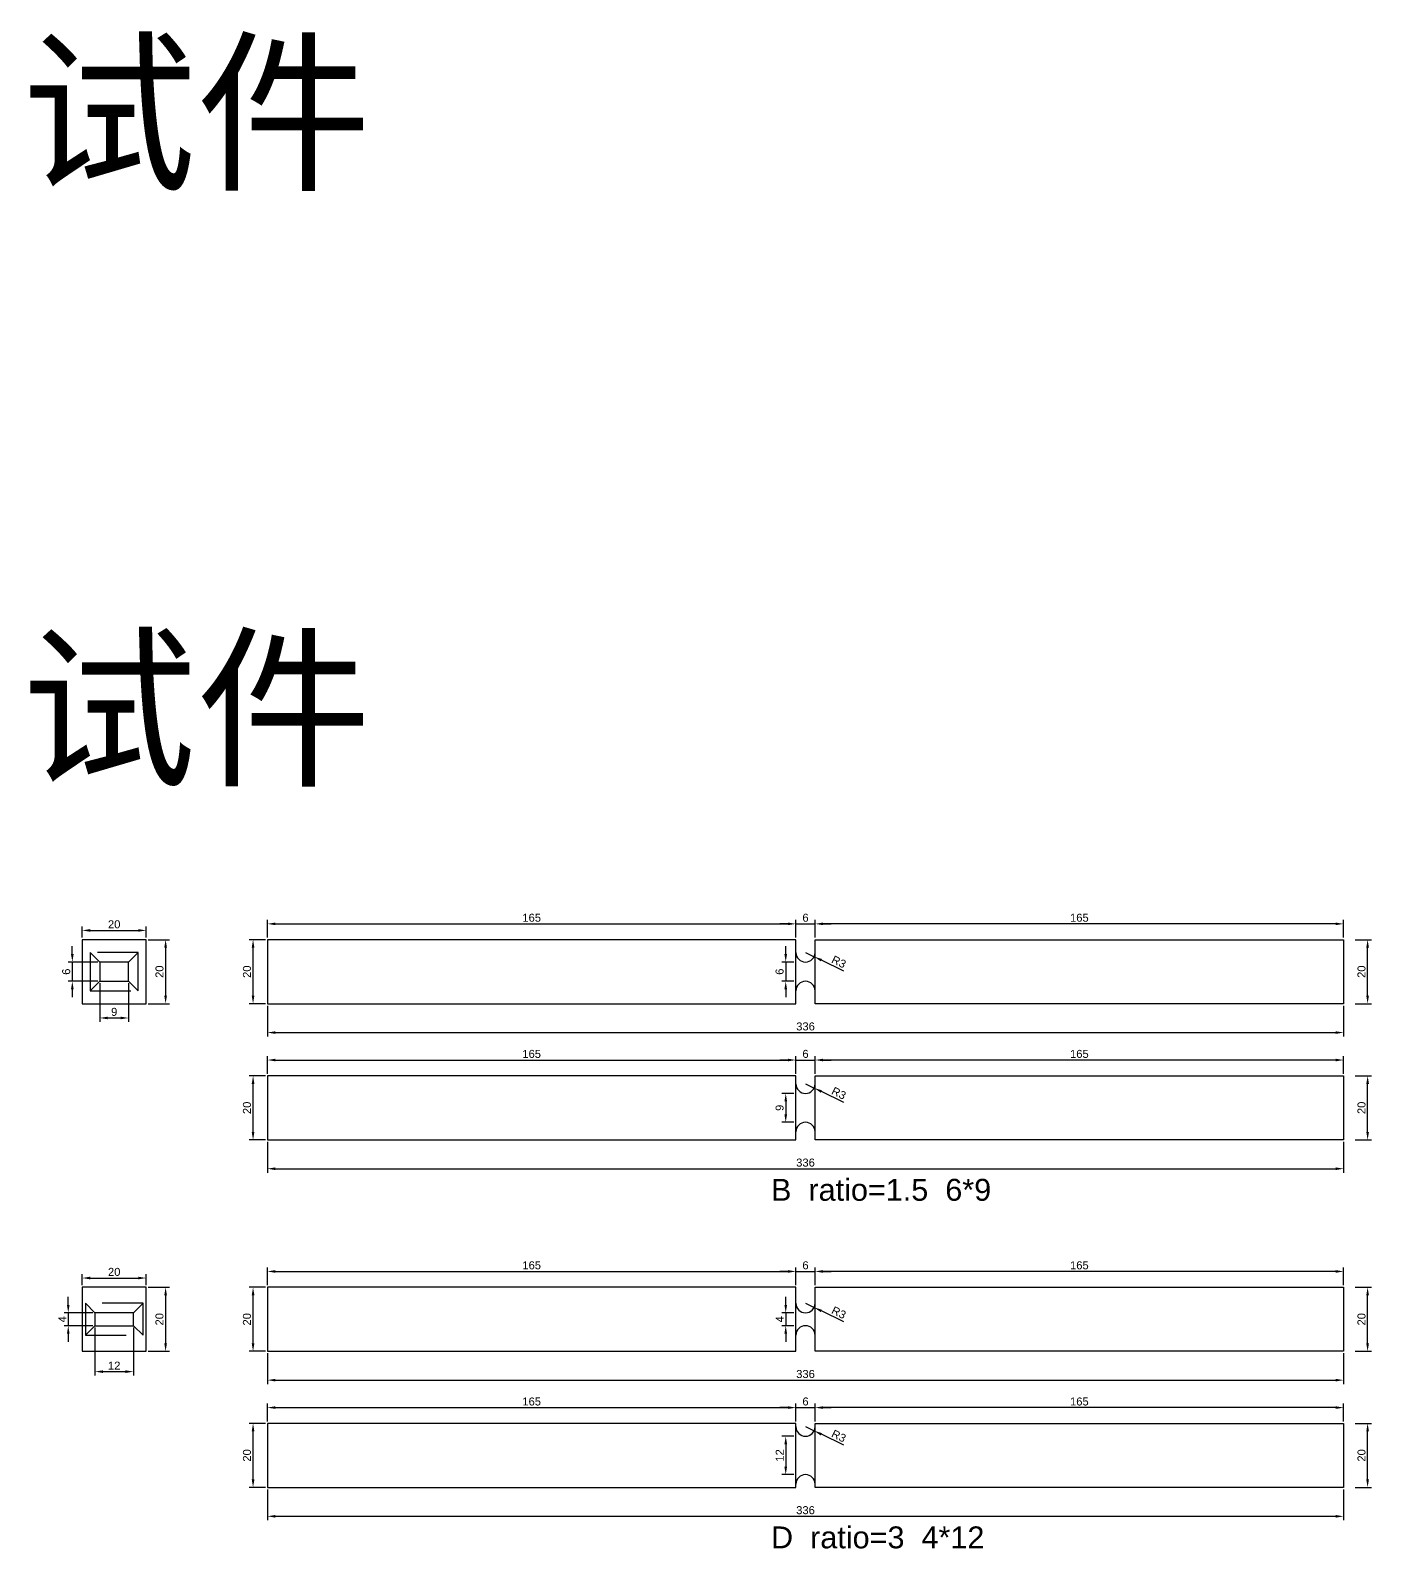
# Model space of a CAD drawing. Header units: millimetres. Extents: x 1508 to 21448, y 743 to 5053.
# Drawn here: x 9166.7 to 9585.5, y 2025.3 to 2499.5 of the extents above; entities that cross this region are included whole.
import ezdxf

# ---------------------------------------------------------------- set-up
doc = ezdxf.new("R2010")
doc.units = ezdxf.units.MM
doc.linetypes.add('DASHED', pattern=[19.05, 12.7, -6.35])
doc.layers.add('标号', color=4, linetype='Continuous')
doc.styles.get("Standard").update_dxf_attribs({"font": 'arial.ttf'})
doc.dimstyles.new('ISO-25', dxfattribs={"dimtxt": 2.5, "dimasz": 2.5, "dimexe": 1.25, "dimexo": 0.625, "dimtad": 1, "dimtxsty": 'Standard', "dimcen": 2.5, "dimadec": 0, "dimazin": 0, "dimtfac": 1, "dimtmove": 0, "dimatfit": 3, "dimfxl": 1, "dimarcsym": 0})

# ---------------------------------------------------------------- blocks, each defined once
blk = doc.blocks.new('*D23')
at = {"color": 0, "lineweight": -2, "transparency": 16777216}
for p, q in [((9402.53, 2210.96), (9402.53, 2213.46)), ((9405.08, 2208.46), (9401.28, 2208.46)), ((9402.53, 2208.46), (9402.53, 2202.46)), ((9405.08, 2202.46), (9401.28, 2202.46)), ((9402.53, 2199.96), (9402.53, 2197.46))]:
    blk.add_line(p, q, dxfattribs=at)
at = {"color": 0, "transparency": 16777216}
for points in [[(9402.12, 2210.96), (9402.95, 2210.96), (9402.53, 2208.46)], [(9402.12, 2199.96), (9402.95, 2199.96), (9402.53, 2202.46)]]:
    blk.add_solid(points, dxfattribs=at)
at = {"layer": 'Defpoints', "color": 0, "transparency": 16777216}
for p in [(9405.71, 2208.46), (9402.53, 2202.46), (9405.71, 2202.46)]:
    blk.add_point(p, dxfattribs=at)
at = {"color": 0, "transparency": 16777216, "insert": (9400.63, 2205.46), "char_height": 2.5, "attachment_point": 5, "rotation": 90}
blk.add_mtext('6', dxfattribs=at)
blk = doc.blocks.new('*D24')
at = {"color": 0, "lineweight": -2, "transparency": 16777216}
for p, q in [((9408.71, 2211.46), (9411.4, 2210.15)), ((9420.65, 2205.66), (9413.65, 2209.06))]:
    blk.add_line(p, q, dxfattribs=at)
at = {"color": 0, "transparency": 16777216}
blk.add_solid([(9413.84, 2209.44), (9413.47, 2208.69), (9411.4, 2210.15)], dxfattribs=at)
at = {"layer": 'Defpoints', "color": 0, "transparency": 16777216}
for p in [(9408.71, 2211.46), (9411.4, 2210.15)]:
    blk.add_point(p, dxfattribs=at)
at = {"color": 0, "transparency": 16777216, "insert": (9419.11, 2208.53), "char_height": 2.5, "attachment_point": 5, "rotation": 334.116}
blk.add_mtext('R3', dxfattribs=at)
blk = doc.blocks.new('*D25')
at = {"color": 0, "lineweight": -2, "transparency": 16777216}
for p, q in [((9403.21, 2220.4), (9400.71, 2220.4)), ((9405.71, 2216.09), (9405.71, 2221.65)), ((9405.71, 2220.4), (9411.71, 2220.4)), ((9411.71, 2216.09), (9411.71, 2221.65)), ((9414.21, 2220.4), (9416.71, 2220.4))]:
    blk.add_line(p, q, dxfattribs=at)
at = {"color": 0, "transparency": 16777216}
for points in [[(9403.21, 2220.81), (9403.21, 2219.98), (9405.71, 2220.4)], [(9414.21, 2220.81), (9414.21, 2219.98), (9411.71, 2220.4)]]:
    blk.add_solid(points, dxfattribs=at)
at = {"layer": 'Defpoints', "color": 0, "transparency": 16777216}
for p in [(9411.71, 2220.4), (9405.71, 2215.46), (9411.71, 2215.46)]:
    blk.add_point(p, dxfattribs=at)
at = {"color": 0, "transparency": 16777216, "insert": (9408.71, 2222.3), "char_height": 2.5, "attachment_point": 5}
blk.add_mtext('6', dxfattribs=at)
blk = doc.blocks.new('*D26')
at = {"color": 0, "lineweight": -2, "transparency": 16777216}
for p, q in [((9405.08, 2167.43), (9401.28, 2167.43)), ((9402.53, 2164.93), (9402.53, 2160.93)), ((9405.08, 2158.43), (9401.28, 2158.43))]:
    blk.add_line(p, q, dxfattribs=at)
at = {"color": 0, "transparency": 16777216}
for points in [[(9402.12, 2164.93), (9402.95, 2164.93), (9402.53, 2167.43)], [(9402.12, 2160.93), (9402.95, 2160.93), (9402.53, 2158.43)]]:
    blk.add_solid(points, dxfattribs=at)
at = {"layer": 'Defpoints', "color": 0, "transparency": 16777216}
for p in [(9405.71, 2167.43), (9402.53, 2158.43), (9405.71, 2158.43)]:
    blk.add_point(p, dxfattribs=at)
at = {"color": 0, "transparency": 16777216, "insert": (9400.63, 2162.93), "char_height": 2.5, "attachment_point": 5, "rotation": 90}
blk.add_mtext('9', dxfattribs=at)
blk = doc.blocks.new('*D27')
at = {"color": 0, "lineweight": -2, "transparency": 16777216}
for p, q in [((9408.71, 2170.43), (9411.4, 2169.13)), ((9420.65, 2164.64), (9413.65, 2168.03))]:
    blk.add_line(p, q, dxfattribs=at)
at = {"color": 0, "transparency": 16777216}
blk.add_solid([(9413.84, 2168.41), (9413.47, 2167.66), (9411.4, 2169.13)], dxfattribs=at)
at = {"layer": 'Defpoints', "color": 0, "transparency": 16777216}
for p in [(9408.71, 2170.43), (9411.4, 2169.13)]:
    blk.add_point(p, dxfattribs=at)
at = {"color": 0, "transparency": 16777216, "insert": (9419.11, 2167.5), "char_height": 2.5, "attachment_point": 5, "rotation": 334.116}
blk.add_mtext('R3', dxfattribs=at)
blk = doc.blocks.new('*D28')
at = {"color": 0, "lineweight": -2, "transparency": 16777216}
for p, q in [((9403.21, 2177.87), (9400.71, 2177.87)), ((9405.71, 2173.56), (9405.71, 2179.12)), ((9405.71, 2177.87), (9411.71, 2177.87)), ((9411.71, 2173.56), (9411.71, 2179.12)), ((9414.21, 2177.87), (9416.71, 2177.87))]:
    blk.add_line(p, q, dxfattribs=at)
at = {"color": 0, "transparency": 16777216}
for points in [[(9403.21, 2178.29), (9403.21, 2177.45), (9405.71, 2177.87)], [(9414.21, 2178.29), (9414.21, 2177.45), (9411.71, 2177.87)]]:
    blk.add_solid(points, dxfattribs=at)
at = {"layer": 'Defpoints', "color": 0, "transparency": 16777216}
for p in [(9411.71, 2177.87), (9405.71, 2172.93), (9411.71, 2172.93)]:
    blk.add_point(p, dxfattribs=at)
at = {"color": 0, "transparency": 16777216, "insert": (9408.71, 2179.77), "char_height": 2.5, "attachment_point": 5}
blk.add_mtext('6', dxfattribs=at)
blk = doc.blocks.new('*D35')
at = {"color": 0, "lineweight": -2, "transparency": 16777216}
for p, q in [((9402.53, 2101.4), (9402.53, 2103.9)), ((9405.08, 2098.9), (9401.28, 2098.9)), ((9402.53, 2098.9), (9402.53, 2094.9)), ((9405.08, 2094.9), (9401.28, 2094.9)), ((9402.53, 2092.4), (9402.53, 2089.9))]:
    blk.add_line(p, q, dxfattribs=at)
at = {"color": 0, "transparency": 16777216}
for points in [[(9402.12, 2101.4), (9402.95, 2101.4), (9402.53, 2098.9)], [(9402.12, 2092.4), (9402.95, 2092.4), (9402.53, 2094.9)]]:
    blk.add_solid(points, dxfattribs=at)
at = {"layer": 'Defpoints', "color": 0, "transparency": 16777216}
for p in [(9405.71, 2098.9), (9402.53, 2094.9), (9405.71, 2094.9)]:
    blk.add_point(p, dxfattribs=at)
at = {"color": 0, "transparency": 16777216, "insert": (9400.66, 2096.9), "char_height": 2.5, "attachment_point": 5, "rotation": 90}
blk.add_mtext('4', dxfattribs=at)
blk = doc.blocks.new('*D36')
at = {"color": 0, "lineweight": -2, "transparency": 16777216}
for p, q in [((9408.71, 2101.9), (9411.4, 2100.59)), ((9420.65, 2096.11), (9413.65, 2099.5))]:
    blk.add_line(p, q, dxfattribs=at)
at = {"color": 0, "transparency": 16777216}
blk.add_solid([(9413.84, 2099.88), (9413.47, 2099.13), (9411.4, 2100.59)], dxfattribs=at)
at = {"layer": 'Defpoints', "color": 0, "transparency": 16777216}
for p in [(9408.71, 2101.9), (9411.4, 2100.59)]:
    blk.add_point(p, dxfattribs=at)
at = {"color": 0, "transparency": 16777216, "insert": (9419.11, 2098.97), "char_height": 2.5, "attachment_point": 5, "rotation": 334.116}
blk.add_mtext('R3', dxfattribs=at)
blk = doc.blocks.new('*D37')
at = {"color": 0, "lineweight": -2, "transparency": 16777216}
for p, q in [((9403.21, 2111.84), (9400.71, 2111.84)), ((9405.71, 2107.53), (9405.71, 2113.09)), ((9405.71, 2111.84), (9411.71, 2111.84)), ((9411.71, 2107.53), (9411.71, 2113.09)), ((9414.21, 2111.84), (9416.71, 2111.84))]:
    blk.add_line(p, q, dxfattribs=at)
at = {"color": 0, "transparency": 16777216}
for points in [[(9403.21, 2112.26), (9403.21, 2111.42), (9405.71, 2111.84)], [(9414.21, 2112.26), (9414.21, 2111.42), (9411.71, 2111.84)]]:
    blk.add_solid(points, dxfattribs=at)
at = {"layer": 'Defpoints', "color": 0, "transparency": 16777216}
for p in [(9411.71, 2111.84), (9405.71, 2106.9), (9411.71, 2106.9)]:
    blk.add_point(p, dxfattribs=at)
at = {"color": 0, "transparency": 16777216, "insert": (9408.71, 2113.74), "char_height": 2.5, "attachment_point": 5}
blk.add_mtext('6', dxfattribs=at)
blk = doc.blocks.new('*D38')
at = {"color": 0, "lineweight": -2, "transparency": 16777216}
for p, q in [((9405.08, 2060.38), (9401.28, 2060.38)), ((9402.53, 2057.88), (9402.53, 2050.88)), ((9405.08, 2048.38), (9401.28, 2048.38))]:
    blk.add_line(p, q, dxfattribs=at)
at = {"color": 0, "transparency": 16777216}
for points in [[(9402.12, 2057.88), (9402.95, 2057.88), (9402.53, 2060.38)], [(9402.12, 2050.88), (9402.95, 2050.88), (9402.53, 2048.38)]]:
    blk.add_solid(points, dxfattribs=at)
at = {"layer": 'Defpoints', "color": 0, "transparency": 16777216}
for p in [(9405.71, 2060.38), (9402.53, 2048.38), (9405.71, 2048.38)]:
    blk.add_point(p, dxfattribs=at)
at = {"color": 0, "transparency": 16777216, "insert": (9400.65, 2054.38), "char_height": 2.5, "attachment_point": 5, "rotation": 90}
blk.add_mtext('12', dxfattribs=at)
blk = doc.blocks.new('*D39')
at = {"color": 0, "lineweight": -2, "transparency": 16777216}
for p, q in [((9408.71, 2063.38), (9411.4, 2062.07)), ((9420.65, 2057.58), (9413.65, 2060.98))]:
    blk.add_line(p, q, dxfattribs=at)
at = {"color": 0, "transparency": 16777216}
blk.add_solid([(9413.84, 2061.35), (9413.47, 2060.6), (9411.4, 2062.07)], dxfattribs=at)
at = {"layer": 'Defpoints', "color": 0, "transparency": 16777216}
for p in [(9408.71, 2063.38), (9411.4, 2062.07)]:
    blk.add_point(p, dxfattribs=at)
at = {"color": 0, "transparency": 16777216, "insert": (9419.11, 2060.44), "char_height": 2.5, "attachment_point": 5, "rotation": 334.116}
blk.add_mtext('R3', dxfattribs=at)
blk = doc.blocks.new('*D40')
at = {"color": 0, "lineweight": -2, "transparency": 16777216}
for p, q in [((9403.21, 2069.31), (9400.71, 2069.31)), ((9405.71, 2065), (9405.71, 2070.56)), ((9405.71, 2069.31), (9411.71, 2069.31)), ((9411.71, 2065), (9411.71, 2070.56)), ((9414.21, 2069.31), (9416.71, 2069.31))]:
    blk.add_line(p, q, dxfattribs=at)
at = {"color": 0, "transparency": 16777216}
for points in [[(9403.21, 2069.73), (9403.21, 2068.9), (9405.71, 2069.31)], [(9414.21, 2069.73), (9414.21, 2068.9), (9411.71, 2069.31)]]:
    blk.add_solid(points, dxfattribs=at)
at = {"layer": 'Defpoints', "color": 0, "transparency": 16777216}
for p in [(9411.71, 2069.31), (9405.71, 2064.38), (9411.71, 2064.38)]:
    blk.add_point(p, dxfattribs=at)
at = {"color": 0, "transparency": 16777216, "insert": (9408.71, 2071.21), "char_height": 2.5, "attachment_point": 5}
blk.add_mtext('6', dxfattribs=at)
blk = doc.blocks.new('*D100')
at = {"color": 0, "lineweight": -2, "transparency": 16777216}
for p, q in [((9179.79, 2210.96), (9179.79, 2213.46)), ((9187.73, 2208.46), (9178.54, 2208.46)), ((9179.79, 2208.46), (9179.79, 2202.46)), ((9187.73, 2202.46), (9178.54, 2202.46)), ((9179.79, 2199.96), (9179.79, 2197.46))]:
    blk.add_line(p, q, dxfattribs=at)
at = {"color": 0, "transparency": 16777216}
for points in [[(9179.37, 2210.96), (9180.21, 2210.96), (9179.79, 2208.46)], [(9179.37, 2199.96), (9180.21, 2199.96), (9179.79, 2202.46)]]:
    blk.add_solid(points, dxfattribs=at)
at = {"layer": 'Defpoints', "color": 0, "transparency": 16777216}
for p in [(9188.36, 2208.46), (9179.79, 2202.46), (9188.36, 2202.46)]:
    blk.add_point(p, dxfattribs=at)
at = {"color": 0, "transparency": 16777216, "insert": (9177.89, 2205.46), "char_height": 2.5, "attachment_point": 5, "rotation": 90}
blk.add_mtext('6', dxfattribs=at)
blk = doc.blocks.new('*D101')
at = {"color": 0, "lineweight": -2, "transparency": 16777216}
for p, q in [((9188.36, 2201.84), (9188.36, 2189.75)), ((9197.36, 2201.84), (9197.36, 2189.75)), ((9190.86, 2191), (9194.86, 2191))]:
    blk.add_line(p, q, dxfattribs=at)
at = {"color": 0, "transparency": 16777216}
for points in [[(9190.86, 2191.42), (9190.86, 2190.59), (9188.36, 2191)], [(9194.86, 2191.42), (9194.86, 2190.59), (9197.36, 2191)]]:
    blk.add_solid(points, dxfattribs=at)
at = {"layer": 'Defpoints', "color": 0, "transparency": 16777216}
for p in [(9188.36, 2202.46), (9197.36, 2202.46), (9197.36, 2191)]:
    blk.add_point(p, dxfattribs=at)
at = {"color": 0, "transparency": 16777216, "insert": (9192.86, 2192.9), "char_height": 2.5, "attachment_point": 5}
blk.add_mtext('9', dxfattribs=at)
blk = doc.blocks.new('*D102')
at = {"color": 0, "lineweight": -2, "transparency": 16777216}
for p, q in [((9178.52, 2101.4), (9178.52, 2103.9)), ((9186.23, 2098.9), (9177.27, 2098.9)), ((9178.52, 2098.9), (9178.52, 2094.9)), ((9186.23, 2094.9), (9177.27, 2094.9)), ((9178.52, 2092.4), (9178.52, 2089.9))]:
    blk.add_line(p, q, dxfattribs=at)
at = {"color": 0, "transparency": 16777216}
for points in [[(9178.1, 2101.4), (9178.93, 2101.4), (9178.52, 2098.9)], [(9178.1, 2092.4), (9178.93, 2092.4), (9178.52, 2094.9)]]:
    blk.add_solid(points, dxfattribs=at)
at = {"layer": 'Defpoints', "color": 0, "transparency": 16777216}
for p in [(9186.86, 2098.9), (9178.52, 2094.9), (9186.86, 2094.9)]:
    blk.add_point(p, dxfattribs=at)
at = {"color": 0, "transparency": 16777216, "insert": (9176.64, 2096.9), "char_height": 2.5, "attachment_point": 5, "rotation": 90}
blk.add_mtext('4', dxfattribs=at)
blk = doc.blocks.new('*D103')
at = {"color": 0, "lineweight": -2, "transparency": 16777216}
for p, q in [((9186.86, 2094.28), (9186.86, 2079.3)), ((9198.86, 2094.28), (9198.86, 2079.3)), ((9189.36, 2080.55), (9196.36, 2080.55))]:
    blk.add_line(p, q, dxfattribs=at)
at = {"color": 0, "transparency": 16777216}
for points in [[(9189.36, 2080.96), (9189.36, 2080.13), (9186.86, 2080.55)], [(9196.36, 2080.96), (9196.36, 2080.13), (9198.86, 2080.55)]]:
    blk.add_solid(points, dxfattribs=at)
at = {"layer": 'Defpoints', "color": 0, "transparency": 16777216}
for p in [(9186.86, 2094.9), (9198.86, 2094.9), (9198.86, 2080.55)]:
    blk.add_point(p, dxfattribs=at)
at = {"color": 0, "transparency": 16777216, "insert": (9192.86, 2082.43), "char_height": 2.5, "attachment_point": 5}
blk.add_mtext('12', dxfattribs=at)
blk = doc.blocks.new('*D43')
at = {"color": 0, "lineweight": -2, "transparency": 16777216}
for p, q in [((9182.86, 2216.09), (9182.86, 2219.6)), ((9202.86, 2216.09), (9202.86, 2219.6)), ((9185.36, 2218.35), (9200.36, 2218.35))]:
    blk.add_line(p, q, dxfattribs=at)
at = {"color": 0, "transparency": 16777216}
for points in [[(9185.36, 2218.76), (9185.36, 2217.93), (9182.86, 2218.35)], [(9200.36, 2218.76), (9200.36, 2217.93), (9202.86, 2218.35)]]:
    blk.add_solid(points, dxfattribs=at)
at = {"layer": 'Defpoints', "color": 0, "transparency": 16777216}
for p in [(9182.86, 2215.46), (9202.86, 2218.35), (9202.86, 2215.46)]:
    blk.add_point(p, dxfattribs=at)
at = {"color": 0, "transparency": 16777216, "insert": (9192.86, 2220.25), "char_height": 2.5, "attachment_point": 5}
blk.add_mtext('20', dxfattribs=at)
blk = doc.blocks.new('*D44')
at = {"color": 0, "lineweight": -2, "transparency": 16777216}
for p, q in [((9203.48, 2215.46), (9210.16, 2215.46)), ((9208.91, 2212.96), (9208.91, 2197.96)), ((9203.48, 2195.46), (9210.16, 2195.46))]:
    blk.add_line(p, q, dxfattribs=at)
at = {"color": 0, "transparency": 16777216}
for points in [[(9208.5, 2212.96), (9209.33, 2212.96), (9208.91, 2215.46)], [(9208.5, 2197.96), (9209.33, 2197.96), (9208.91, 2195.46)]]:
    blk.add_solid(points, dxfattribs=at)
at = {"layer": 'Defpoints', "color": 0, "transparency": 16777216}
for p in [(9202.86, 2215.46), (9202.86, 2195.46), (9208.91, 2195.46)]:
    blk.add_point(p, dxfattribs=at)
at = {"color": 0, "transparency": 16777216, "insert": (9207.01, 2205.46), "char_height": 2.5, "attachment_point": 5, "rotation": 90}
blk.add_mtext('20', dxfattribs=at)
blk = doc.blocks.new('*D45')
at = {"color": 0, "lineweight": -2, "transparency": 16777216}
for p, q in [((9182.86, 2107.53), (9182.86, 2111.04)), ((9202.86, 2107.53), (9202.86, 2111.04)), ((9185.36, 2109.79), (9200.36, 2109.79))]:
    blk.add_line(p, q, dxfattribs=at)
at = {"color": 0, "transparency": 16777216}
for points in [[(9185.36, 2110.2), (9185.36, 2109.37), (9182.86, 2109.79)], [(9200.36, 2110.2), (9200.36, 2109.37), (9202.86, 2109.79)]]:
    blk.add_solid(points, dxfattribs=at)
at = {"layer": 'Defpoints', "color": 0, "transparency": 16777216}
for p in [(9182.86, 2106.9), (9202.86, 2109.79), (9202.86, 2106.9)]:
    blk.add_point(p, dxfattribs=at)
at = {"color": 0, "transparency": 16777216, "insert": (9192.86, 2111.69), "char_height": 2.5, "attachment_point": 5}
blk.add_mtext('20', dxfattribs=at)
blk = doc.blocks.new('*D46')
at = {"color": 0, "lineweight": -2, "transparency": 16777216}
for p, q in [((9203.48, 2106.9), (9210.16, 2106.9)), ((9208.91, 2104.4), (9208.91, 2089.4)), ((9203.48, 2086.9), (9210.16, 2086.9))]:
    blk.add_line(p, q, dxfattribs=at)
at = {"color": 0, "transparency": 16777216}
for points in [[(9208.5, 2104.4), (9209.33, 2104.4), (9208.91, 2106.9)], [(9208.5, 2089.4), (9209.33, 2089.4), (9208.91, 2086.9)]]:
    blk.add_solid(points, dxfattribs=at)
at = {"layer": 'Defpoints', "color": 0, "transparency": 16777216}
for p in [(9202.86, 2106.9), (9202.86, 2086.9), (9208.91, 2086.9)]:
    blk.add_point(p, dxfattribs=at)
at = {"color": 0, "transparency": 16777216, "insert": (9207.01, 2096.9), "char_height": 2.5, "attachment_point": 5, "rotation": 90}
blk.add_mtext('20', dxfattribs=at)
blk = doc.blocks.new('*D62')
at = {"color": 0, "lineweight": -2, "transparency": 16777216}
for p, q in [((9240.08, 2215.46), (9234.97, 2215.46)), ((9236.22, 2197.96), (9236.22, 2212.96)), ((9240.08, 2195.46), (9234.97, 2195.46))]:
    blk.add_line(p, q, dxfattribs=at)
at = {"color": 0, "transparency": 16777216}
for points in [[(9235.8, 2212.96), (9236.64, 2212.96), (9236.22, 2215.46)], [(9235.8, 2197.96), (9236.64, 2197.96), (9236.22, 2195.46)]]:
    blk.add_solid(points, dxfattribs=at)
at = {"layer": 'Defpoints', "color": 0, "transparency": 16777216}
for p in [(9236.22, 2215.46), (9240.71, 2215.46), (9240.71, 2195.46)]:
    blk.add_point(p, dxfattribs=at)
at = {"color": 0, "transparency": 16777216, "insert": (9234.32, 2205.46), "char_height": 2.5, "attachment_point": 5, "rotation": 90}
blk.add_mtext('20', dxfattribs=at)
blk = doc.blocks.new('*D126')
at = {"color": 0, "lineweight": -2, "transparency": 16777216}
for p, q in [((9240.71, 2216.09), (9240.71, 2221.65)), ((9243.21, 2220.4), (9403.21, 2220.4)), ((9405.71, 2216.09), (9405.71, 2221.65))]:
    blk.add_line(p, q, dxfattribs=at)
at = {"color": 0, "transparency": 16777216}
for points in [[(9243.21, 2220.81), (9243.21, 2219.98), (9240.71, 2220.4)], [(9403.21, 2220.81), (9403.21, 2219.98), (9405.71, 2220.4)]]:
    blk.add_solid(points, dxfattribs=at)
at = {"layer": 'Defpoints', "color": 0, "transparency": 16777216}
for p in [(9405.71, 2220.4), (9240.71, 2215.46), (9405.71, 2215.46)]:
    blk.add_point(p, dxfattribs=at)
at = {"color": 0, "transparency": 16777216, "insert": (9323.21, 2222.3), "char_height": 2.5, "attachment_point": 5}
blk.add_mtext('165', dxfattribs=at)
blk = doc.blocks.new('*D63')
at = {"color": 0, "lineweight": -2, "transparency": 16777216}
for p, q in [((9580.35, 2215.46), (9585.46, 2215.46)), ((9584.21, 2197.96), (9584.21, 2212.96)), ((9580.35, 2195.46), (9585.46, 2195.46))]:
    blk.add_line(p, q, dxfattribs=at)
at = {"color": 0, "transparency": 16777216}
for points in [[(9583.8, 2212.96), (9584.63, 2212.96), (9584.21, 2215.46)], [(9583.8, 2197.96), (9584.63, 2197.96), (9584.21, 2195.46)]]:
    blk.add_solid(points, dxfattribs=at)
at = {"layer": 'Defpoints', "color": 0, "transparency": 16777216}
for p in [(9579.73, 2215.46), (9584.21, 2215.46), (9579.73, 2195.46)]:
    blk.add_point(p, dxfattribs=at)
at = {"color": 0, "transparency": 16777216, "insert": (9582.31, 2205.46), "char_height": 2.5, "attachment_point": 5, "rotation": 90}
blk.add_mtext('20', dxfattribs=at)
blk = doc.blocks.new('*D127')
at = {"color": 0, "lineweight": -2, "transparency": 16777216}
for p, q in [((9411.71, 2216.09), (9411.71, 2221.65)), ((9574.21, 2220.4), (9414.21, 2220.4)), ((9576.71, 2216.09), (9576.71, 2221.65))]:
    blk.add_line(p, q, dxfattribs=at)
at = {"color": 0, "transparency": 16777216}
for points in [[(9414.21, 2220.81), (9414.21, 2219.98), (9411.71, 2220.4)], [(9574.21, 2220.81), (9574.21, 2219.98), (9576.71, 2220.4)]]:
    blk.add_solid(points, dxfattribs=at)
at = {"layer": 'Defpoints', "color": 0, "transparency": 16777216}
for p in [(9411.71, 2220.4), (9411.71, 2215.46), (9576.71, 2215.46)]:
    blk.add_point(p, dxfattribs=at)
at = {"color": 0, "transparency": 16777216, "insert": (9494.21, 2222.3), "char_height": 2.5, "attachment_point": 5}
blk.add_mtext('165', dxfattribs=at)
blk = doc.blocks.new('*D64')
at = {"color": 0, "lineweight": -2, "transparency": 16777216}
for p, q in [((9240.71, 2194.84), (9240.71, 2185.2)), ((9576.71, 2194.84), (9576.71, 2185.2)), ((9243.21, 2186.45), (9574.21, 2186.45))]:
    blk.add_line(p, q, dxfattribs=at)
at = {"color": 0, "transparency": 16777216}
for points in [[(9243.21, 2186.86), (9243.21, 2186.03), (9240.71, 2186.45)], [(9574.21, 2186.86), (9574.21, 2186.03), (9576.71, 2186.45)]]:
    blk.add_solid(points, dxfattribs=at)
at = {"layer": 'Defpoints', "color": 0, "transparency": 16777216}
for p in [(9240.71, 2195.46), (9576.71, 2195.46), (9576.71, 2186.45)]:
    blk.add_point(p, dxfattribs=at)
at = {"color": 0, "transparency": 16777216, "insert": (9408.71, 2188.35), "char_height": 2.5, "attachment_point": 5}
blk.add_mtext('336', dxfattribs=at)
blk = doc.blocks.new('*D65')
at = {"color": 0, "lineweight": -2, "transparency": 16777216}
for p, q in [((9240.08, 2172.93), (9234.97, 2172.93)), ((9236.22, 2155.43), (9236.22, 2170.43)), ((9240.08, 2152.93), (9234.97, 2152.93))]:
    blk.add_line(p, q, dxfattribs=at)
at = {"color": 0, "transparency": 16777216}
for points in [[(9235.8, 2170.43), (9236.64, 2170.43), (9236.22, 2172.93)], [(9235.8, 2155.43), (9236.64, 2155.43), (9236.22, 2152.93)]]:
    blk.add_solid(points, dxfattribs=at)
at = {"layer": 'Defpoints', "color": 0, "transparency": 16777216}
for p in [(9236.22, 2172.93), (9240.71, 2172.93), (9240.71, 2152.93)]:
    blk.add_point(p, dxfattribs=at)
at = {"color": 0, "transparency": 16777216, "insert": (9234.32, 2162.93), "char_height": 2.5, "attachment_point": 5, "rotation": 90}
blk.add_mtext('20', dxfattribs=at)
blk = doc.blocks.new('*D66')
at = {"color": 0, "lineweight": -2, "transparency": 16777216}
for p, q in [((9580.35, 2172.93), (9585.46, 2172.93)), ((9584.21, 2155.43), (9584.21, 2170.43)), ((9580.35, 2152.93), (9585.46, 2152.93))]:
    blk.add_line(p, q, dxfattribs=at)
at = {"color": 0, "transparency": 16777216}
for points in [[(9583.8, 2170.43), (9584.63, 2170.43), (9584.21, 2172.93)], [(9583.8, 2155.43), (9584.63, 2155.43), (9584.21, 2152.93)]]:
    blk.add_solid(points, dxfattribs=at)
at = {"layer": 'Defpoints', "color": 0, "transparency": 16777216}
for p in [(9579.73, 2172.93), (9584.21, 2172.93), (9579.73, 2152.93)]:
    blk.add_point(p, dxfattribs=at)
at = {"color": 0, "transparency": 16777216, "insert": (9582.31, 2162.93), "char_height": 2.5, "attachment_point": 5, "rotation": 90}
blk.add_mtext('20', dxfattribs=at)
blk = doc.blocks.new('*D67')
at = {"color": 0, "lineweight": -2, "transparency": 16777216}
for p, q in [((9240.71, 2173.56), (9240.71, 2179.12)), ((9243.21, 2177.87), (9403.21, 2177.87)), ((9405.71, 2173.56), (9405.71, 2179.12))]:
    blk.add_line(p, q, dxfattribs=at)
at = {"color": 0, "transparency": 16777216}
for points in [[(9243.21, 2178.29), (9243.21, 2177.45), (9240.71, 2177.87)], [(9403.21, 2178.29), (9403.21, 2177.45), (9405.71, 2177.87)]]:
    blk.add_solid(points, dxfattribs=at)
at = {"layer": 'Defpoints', "color": 0, "transparency": 16777216}
for p in [(9405.71, 2177.87), (9240.71, 2172.93), (9405.71, 2172.93)]:
    blk.add_point(p, dxfattribs=at)
at = {"color": 0, "transparency": 16777216, "insert": (9323.21, 2179.77), "char_height": 2.5, "attachment_point": 5}
blk.add_mtext('165', dxfattribs=at)
blk = doc.blocks.new('*D68')
at = {"color": 0, "lineweight": -2, "transparency": 16777216}
for p, q in [((9411.71, 2173.56), (9411.71, 2179.12)), ((9574.21, 2177.87), (9414.21, 2177.87)), ((9576.71, 2173.56), (9576.71, 2179.12))]:
    blk.add_line(p, q, dxfattribs=at)
at = {"color": 0, "transparency": 16777216}
for points in [[(9414.21, 2178.29), (9414.21, 2177.45), (9411.71, 2177.87)], [(9574.21, 2178.29), (9574.21, 2177.45), (9576.71, 2177.87)]]:
    blk.add_solid(points, dxfattribs=at)
at = {"layer": 'Defpoints', "color": 0, "transparency": 16777216}
for p in [(9411.71, 2177.87), (9411.71, 2172.93), (9576.71, 2172.93)]:
    blk.add_point(p, dxfattribs=at)
at = {"color": 0, "transparency": 16777216, "insert": (9494.21, 2179.77), "char_height": 2.5, "attachment_point": 5}
blk.add_mtext('165', dxfattribs=at)
blk = doc.blocks.new('*D69')
at = {"color": 0, "lineweight": -2, "transparency": 16777216}
for p, q in [((9240.71, 2152.31), (9240.71, 2142.67)), ((9576.71, 2152.31), (9576.71, 2142.67)), ((9243.21, 2143.92), (9574.21, 2143.92))]:
    blk.add_line(p, q, dxfattribs=at)
at = {"color": 0, "transparency": 16777216}
for points in [[(9243.21, 2144.34), (9243.21, 2143.5), (9240.71, 2143.92)], [(9574.21, 2144.34), (9574.21, 2143.5), (9576.71, 2143.92)]]:
    blk.add_solid(points, dxfattribs=at)
at = {"layer": 'Defpoints', "color": 0, "transparency": 16777216}
for p in [(9240.71, 2152.93), (9576.71, 2152.93), (9576.71, 2143.92)]:
    blk.add_point(p, dxfattribs=at)
at = {"color": 0, "transparency": 16777216, "insert": (9408.71, 2145.82), "char_height": 2.5, "attachment_point": 5}
blk.add_mtext('336', dxfattribs=at)
blk = doc.blocks.new('*D70')
at = {"color": 0, "lineweight": -2, "transparency": 16777216}
for p, q in [((9240.08, 2106.9), (9234.97, 2106.9)), ((9236.22, 2089.4), (9236.22, 2104.4)), ((9240.08, 2086.9), (9234.97, 2086.9))]:
    blk.add_line(p, q, dxfattribs=at)
at = {"color": 0, "transparency": 16777216}
for points in [[(9235.8, 2104.4), (9236.64, 2104.4), (9236.22, 2106.9)], [(9235.8, 2089.4), (9236.64, 2089.4), (9236.22, 2086.9)]]:
    blk.add_solid(points, dxfattribs=at)
at = {"layer": 'Defpoints', "color": 0, "transparency": 16777216}
for p in [(9236.22, 2106.9), (9240.71, 2106.9), (9240.71, 2086.9)]:
    blk.add_point(p, dxfattribs=at)
at = {"color": 0, "transparency": 16777216, "insert": (9234.32, 2096.9), "char_height": 2.5, "attachment_point": 5, "rotation": 90}
blk.add_mtext('20', dxfattribs=at)
blk = doc.blocks.new('*D128')
at = {"color": 0, "lineweight": -2, "transparency": 16777216}
for p, q in [((9240.71, 2107.53), (9240.71, 2113.09)), ((9243.21, 2111.84), (9403.21, 2111.84)), ((9405.71, 2107.53), (9405.71, 2113.09))]:
    blk.add_line(p, q, dxfattribs=at)
at = {"color": 0, "transparency": 16777216}
for points in [[(9243.21, 2112.26), (9243.21, 2111.42), (9240.71, 2111.84)], [(9403.21, 2112.26), (9403.21, 2111.42), (9405.71, 2111.84)]]:
    blk.add_solid(points, dxfattribs=at)
at = {"layer": 'Defpoints', "color": 0, "transparency": 16777216}
for p in [(9405.71, 2111.84), (9240.71, 2106.9), (9405.71, 2106.9)]:
    blk.add_point(p, dxfattribs=at)
at = {"color": 0, "transparency": 16777216, "insert": (9323.21, 2113.74), "char_height": 2.5, "attachment_point": 5}
blk.add_mtext('165', dxfattribs=at)
blk = doc.blocks.new('*D71')
at = {"color": 0, "lineweight": -2, "transparency": 16777216}
for p, q in [((9580.35, 2106.9), (9585.46, 2106.9)), ((9584.21, 2089.4), (9584.21, 2104.4)), ((9580.35, 2086.9), (9585.46, 2086.9))]:
    blk.add_line(p, q, dxfattribs=at)
at = {"color": 0, "transparency": 16777216}
for points in [[(9583.8, 2104.4), (9584.63, 2104.4), (9584.21, 2106.9)], [(9583.8, 2089.4), (9584.63, 2089.4), (9584.21, 2086.9)]]:
    blk.add_solid(points, dxfattribs=at)
at = {"layer": 'Defpoints', "color": 0, "transparency": 16777216}
for p in [(9579.73, 2106.9), (9584.21, 2106.9), (9579.73, 2086.9)]:
    blk.add_point(p, dxfattribs=at)
at = {"color": 0, "transparency": 16777216, "insert": (9582.31, 2096.9), "char_height": 2.5, "attachment_point": 5, "rotation": 90}
blk.add_mtext('20', dxfattribs=at)
blk = doc.blocks.new('*D129')
at = {"color": 0, "lineweight": -2, "transparency": 16777216}
for p, q in [((9411.71, 2107.53), (9411.71, 2113.09)), ((9574.21, 2111.84), (9414.21, 2111.84)), ((9576.71, 2107.53), (9576.71, 2113.09))]:
    blk.add_line(p, q, dxfattribs=at)
at = {"color": 0, "transparency": 16777216}
for points in [[(9414.21, 2112.26), (9414.21, 2111.42), (9411.71, 2111.84)], [(9574.21, 2112.26), (9574.21, 2111.42), (9576.71, 2111.84)]]:
    blk.add_solid(points, dxfattribs=at)
at = {"layer": 'Defpoints', "color": 0, "transparency": 16777216}
for p in [(9411.71, 2111.84), (9411.71, 2106.9), (9576.71, 2106.9)]:
    blk.add_point(p, dxfattribs=at)
at = {"color": 0, "transparency": 16777216, "insert": (9494.21, 2113.74), "char_height": 2.5, "attachment_point": 5}
blk.add_mtext('165', dxfattribs=at)
blk = doc.blocks.new('*D72')
at = {"color": 0, "lineweight": -2, "transparency": 16777216}
for p, q in [((9240.71, 2086.28), (9240.71, 2076.64)), ((9576.71, 2086.28), (9576.71, 2076.64)), ((9243.21, 2077.89), (9574.21, 2077.89))]:
    blk.add_line(p, q, dxfattribs=at)
at = {"color": 0, "transparency": 16777216}
for points in [[(9243.21, 2078.3), (9243.21, 2077.47), (9240.71, 2077.89)], [(9574.21, 2078.3), (9574.21, 2077.47), (9576.71, 2077.89)]]:
    blk.add_solid(points, dxfattribs=at)
at = {"layer": 'Defpoints', "color": 0, "transparency": 16777216}
for p in [(9240.71, 2086.9), (9576.71, 2086.9), (9576.71, 2077.89)]:
    blk.add_point(p, dxfattribs=at)
at = {"color": 0, "transparency": 16777216, "insert": (9408.71, 2079.79), "char_height": 2.5, "attachment_point": 5}
blk.add_mtext('336', dxfattribs=at)
blk = doc.blocks.new('*D73')
at = {"color": 0, "lineweight": -2, "transparency": 16777216}
for p, q in [((9240.08, 2064.38), (9234.97, 2064.38)), ((9236.22, 2046.88), (9236.22, 2061.88)), ((9240.08, 2044.38), (9234.97, 2044.38))]:
    blk.add_line(p, q, dxfattribs=at)
at = {"color": 0, "transparency": 16777216}
for points in [[(9235.8, 2061.88), (9236.64, 2061.88), (9236.22, 2064.38)], [(9235.8, 2046.88), (9236.64, 2046.88), (9236.22, 2044.38)]]:
    blk.add_solid(points, dxfattribs=at)
at = {"layer": 'Defpoints', "color": 0, "transparency": 16777216}
for p in [(9236.22, 2064.38), (9240.71, 2064.38), (9240.71, 2044.38)]:
    blk.add_point(p, dxfattribs=at)
at = {"color": 0, "transparency": 16777216, "insert": (9234.32, 2054.38), "char_height": 2.5, "attachment_point": 5, "rotation": 90}
blk.add_mtext('20', dxfattribs=at)
blk = doc.blocks.new('*D74')
at = {"color": 0, "lineweight": -2, "transparency": 16777216}
for p, q in [((9580.35, 2064.38), (9585.46, 2064.38)), ((9584.21, 2046.88), (9584.21, 2061.88)), ((9580.35, 2044.38), (9585.46, 2044.38))]:
    blk.add_line(p, q, dxfattribs=at)
at = {"color": 0, "transparency": 16777216}
for points in [[(9583.8, 2061.88), (9584.63, 2061.88), (9584.21, 2064.38)], [(9583.8, 2046.88), (9584.63, 2046.88), (9584.21, 2044.38)]]:
    blk.add_solid(points, dxfattribs=at)
at = {"layer": 'Defpoints', "color": 0, "transparency": 16777216}
for p in [(9579.73, 2064.38), (9584.21, 2064.38), (9579.73, 2044.38)]:
    blk.add_point(p, dxfattribs=at)
at = {"color": 0, "transparency": 16777216, "insert": (9582.31, 2054.38), "char_height": 2.5, "attachment_point": 5, "rotation": 90}
blk.add_mtext('20', dxfattribs=at)
blk = doc.blocks.new('*D75')
at = {"color": 0, "lineweight": -2, "transparency": 16777216}
for p, q in [((9240.71, 2065), (9240.71, 2070.56)), ((9243.21, 2069.31), (9403.21, 2069.31)), ((9405.71, 2065), (9405.71, 2070.56))]:
    blk.add_line(p, q, dxfattribs=at)
at = {"color": 0, "transparency": 16777216}
for points in [[(9243.21, 2069.73), (9243.21, 2068.9), (9240.71, 2069.31)], [(9403.21, 2069.73), (9403.21, 2068.9), (9405.71, 2069.31)]]:
    blk.add_solid(points, dxfattribs=at)
at = {"layer": 'Defpoints', "color": 0, "transparency": 16777216}
for p in [(9405.71, 2069.31), (9240.71, 2064.38), (9405.71, 2064.38)]:
    blk.add_point(p, dxfattribs=at)
at = {"color": 0, "transparency": 16777216, "insert": (9323.21, 2071.21), "char_height": 2.5, "attachment_point": 5}
blk.add_mtext('165', dxfattribs=at)
blk = doc.blocks.new('*D76')
at = {"color": 0, "lineweight": -2, "transparency": 16777216}
for p, q in [((9411.71, 2065), (9411.71, 2070.56)), ((9574.21, 2069.31), (9414.21, 2069.31)), ((9576.71, 2065), (9576.71, 2070.56))]:
    blk.add_line(p, q, dxfattribs=at)
at = {"color": 0, "transparency": 16777216}
for points in [[(9414.21, 2069.73), (9414.21, 2068.9), (9411.71, 2069.31)], [(9574.21, 2069.73), (9574.21, 2068.9), (9576.71, 2069.31)]]:
    blk.add_solid(points, dxfattribs=at)
at = {"layer": 'Defpoints', "color": 0, "transparency": 16777216}
for p in [(9411.71, 2069.31), (9411.71, 2064.38), (9576.71, 2064.38)]:
    blk.add_point(p, dxfattribs=at)
at = {"color": 0, "transparency": 16777216, "insert": (9494.21, 2071.21), "char_height": 2.5, "attachment_point": 5}
blk.add_mtext('165', dxfattribs=at)
blk = doc.blocks.new('*D77')
at = {"color": 0, "lineweight": -2, "transparency": 16777216}
for p, q in [((9240.71, 2043.75), (9240.71, 2034.11)), ((9576.71, 2043.75), (9576.71, 2034.11)), ((9243.21, 2035.36), (9574.21, 2035.36))]:
    blk.add_line(p, q, dxfattribs=at)
at = {"color": 0, "transparency": 16777216}
for points in [[(9243.21, 2035.78), (9243.21, 2034.94), (9240.71, 2035.36)], [(9574.21, 2035.78), (9574.21, 2034.94), (9576.71, 2035.36)]]:
    blk.add_solid(points, dxfattribs=at)
at = {"layer": 'Defpoints', "color": 0, "transparency": 16777216}
for p in [(9240.71, 2044.38), (9576.71, 2044.38), (9576.71, 2035.36)]:
    blk.add_point(p, dxfattribs=at)
at = {"color": 0, "transparency": 16777216, "insert": (9408.71, 2037.26), "char_height": 2.5, "attachment_point": 5}
blk.add_mtext('336', dxfattribs=at)

msp = doc.modelspace()

# ---------------------------------------------------------------- linework, layer by layer
for p, q in [((9202.857, 2215.461), (9182.857, 2215.461)), ((9182.857, 2215.461), (9182.857, 2195.461)), ((9202.857, 2195.461), (9202.857, 2215.461)), ((9240.705, 2215.461), (9240.705, 2195.461)), ((9405.705, 2215.461), (9240.705, 2215.461)), ((9405.705, 2195.461), (9405.705, 2215.461)), ((9411.705, 2195.461), (9411.705, 2215.461)), ((9411.705, 2215.461), (9576.705, 2215.461)), ((9576.705, 2215.461), (9576.705, 2195.461)), ((9182.857, 2195.461), (9202.857, 2195.461)), ((9240.705, 2195.461), (9405.705, 2195.461)), ((9576.705, 2195.461), (9411.705, 2195.461)), ((9240.705, 2172.935), (9240.705, 2152.935)), ((9405.705, 2172.935), (9240.705, 2172.935)), ((9405.705, 2152.935), (9405.705, 2172.935)), ((9411.705, 2152.935), (9411.705, 2172.935)), ((9411.705, 2172.935), (9576.705, 2172.935)), ((9576.705, 2172.935), (9576.705, 2152.935)), ((9240.705, 2152.935), (9405.705, 2152.935)), ((9576.705, 2152.935), (9411.705, 2152.935)), ((9202.857, 2106.904), (9182.857, 2106.904)), ((9182.857, 2106.904), (9182.857, 2086.904)), ((9202.857, 2086.904), (9202.857, 2106.904)), ((9240.705, 2106.904), (9240.705, 2086.904)), ((9405.705, 2106.904), (9240.705, 2106.904)), ((9405.705, 2086.904), (9405.705, 2106.904)), ((9411.705, 2086.904), (9411.705, 2106.904)), ((9411.705, 2106.904), (9576.705, 2106.904)), ((9576.705, 2106.904), (9576.705, 2086.904)), ((9183.857, 2101.904), (9186.857, 2098.904)), ((9198.857, 2098.904), (9201.857, 2101.904)), ((9186.857, 2094.904), (9183.857, 2091.904)), ((9198.857, 2094.904), (9201.857, 2091.904)), ((9182.857, 2086.904), (9202.857, 2086.904)), ((9240.705, 2086.904), (9405.705, 2086.904)), ((9576.705, 2086.904), (9411.705, 2086.904)), ((9240.705, 2064.377), (9240.705, 2044.377)), ((9405.705, 2064.377), (9240.705, 2064.377)), ((9405.705, 2044.377), (9405.705, 2064.377)), ((9411.705, 2044.377), (9411.705, 2064.377)), ((9411.705, 2064.377), (9576.705, 2064.377)), ((9576.705, 2064.377), (9576.705, 2044.377)), ((9240.705, 2044.377), (9405.705, 2044.377)), ((9576.705, 2044.377), (9411.705, 2044.377))]:
    msp.add_line(p, q)
at = {"linetype": 'DASHED'}
for p, q in [((9200.357, 2211.461), (9185.357, 2211.461)), ((9185.357, 2211.461), (9185.357, 2199.461)), ((9185.357, 2211.461), (9188.357, 2208.461)), ((9200.357, 2211.461), (9197.357, 2208.461)), ((9200.357, 2199.461), (9200.357, 2211.461)), ((9197.357, 2208.461), (9188.357, 2208.461)), ((9188.357, 2208.461), (9188.357, 2202.461)), ((9197.357, 2202.461), (9197.357, 2208.461)), ((9188.357, 2202.461), (9185.357, 2199.461)), ((9188.357, 2202.461), (9197.357, 2202.461)), ((9197.357, 2202.461), (9200.357, 2199.461)), ((9185.357, 2199.461), (9200.357, 2199.461)), ((9201.857, 2101.904), (9183.857, 2101.904)), ((9183.857, 2101.904), (9183.857, 2091.904)), ((9201.857, 2091.904), (9201.857, 2101.904)), ((9198.857, 2098.904), (9186.857, 2098.904)), ((9186.857, 2098.904), (9186.857, 2094.904)), ((9198.857, 2094.904), (9198.857, 2098.904)), ((9183.857, 2091.904), (9201.857, 2091.904)), ((9186.857, 2094.904), (9198.857, 2094.904))]:
    msp.add_line(p, q, dxfattribs=at)
for centre, start, end in [((9408.705, 2211.461), 180, 0), ((9408.705, 2199.461), 0, 180), ((9408.705, 2170.435), 180, 0), ((9408.705, 2155.435), 0, 180), ((9408.705, 2101.904), 180, 0), ((9408.705, 2091.904), 0, 180), ((9408.705, 2063.377), 180, 0), ((9408.705, 2045.377), 0, 180)]:
    msp.add_arc(centre, 3, start, end)

# ---------------------------------------------------------------- texts
for s, p in [('B  ratio=1.5  6*9', (9397.946, 2133.921)), ('D  ratio=3  4*12', (9397.946, 2025.363))]:
    msp.add_text(s, height=6.83588).set_placement(p)
at = {"layer": '标号', "char_height": 40, "attachment_point": 7}
for s, insert in [('{\\fSimSun|b0|i0|c134|p2;焊材材性机加工试件}', (8782.034, 2449.046)), ('{\\fSimSun|b0|i0|c134|p2;矩形缺口机加工试件}', (8782.034, 2262.941))]:
    msp.add_mtext_dynamic_manual_height_columns(s, width=1605.41615, gutter_width=12.5, heights=[52.667], dxfattribs=dict(at, insert=insert))

# ---------------------------------------------------------------- dimensions: what is measured, and where the dimension line sits
for p1, p2, distance, picture, middle in [((9182.857, 2215.461), (9202.857, 2215.461), 2.884, '*D43', (9192.857, 2220.247)), ((9240.705, 2215.461), (9405.705, 2215.461), 4.935, '*D126', (9323.205, 2222.298)), ((9405.705, 2215.461), (9411.705, 2215.461), 4.935, '*D25', (9408.705, 2222.298)), ((9576.705, 2215.461), (9411.705, 2215.461), -4.935, '*D127', (9494.205, 2222.298)), ((9202.857, 2215.461), (9202.857, 2195.461), 6.057, '*D44', (9207.012, 2205.461)), ((9240.705, 2195.461), (9240.705, 2215.461), 4.487, '*D62', (9234.317, 2205.461)), ((9579.727, 2195.461), (9579.727, 2215.461), -4.487, '*D63', (9582.312, 2205.461)), ((9188.357, 2208.461), (9188.357, 2202.461), -8.566, '*D100', (9177.889, 2205.461)), ((9405.705, 2208.461), (9405.705, 2202.461), -3.173, '*D23', (9400.631, 2205.461)), ((9188.357, 2202.461), (9197.357, 2202.461), -11.459, '*D101', (9192.857, 2192.904)), ((9240.705, 2195.461), (9576.705, 2195.461), -9.016, '*D64', (9408.705, 2188.348)), ((9240.705, 2172.935), (9405.705, 2172.935), 4.935, '*D67', (9323.205, 2179.771)), ((9405.705, 2172.935), (9411.705, 2172.935), 4.935, '*D28', (9408.705, 2179.771)), ((9576.705, 2172.935), (9411.705, 2172.935), -4.935, '*D68', (9494.205, 2179.771)), ((9240.705, 2152.935), (9240.705, 2172.935), 4.487, '*D65', (9234.317, 2162.935)), ((9579.727, 2152.935), (9579.727, 2172.935), -4.487, '*D66', (9582.312, 2162.935)), ((9405.705, 2167.435), (9405.705, 2158.435), -3.173, '*D26', (9400.631, 2162.935)), ((9240.705, 2152.935), (9576.705, 2152.935), -9.016, '*D69', (9408.705, 2145.821)), ((9240.705, 2106.904), (9405.705, 2106.904), 4.935, '*D128', (9323.205, 2113.74)), ((9405.705, 2106.904), (9411.705, 2106.904), 4.935, '*D37', (9408.705, 2113.74)), ((9576.705, 2106.904), (9411.705, 2106.904), -4.935, '*D129', (9494.205, 2113.74)), ((9182.857, 2106.904), (9202.857, 2106.904), 2.884, '*D45', (9192.857, 2111.689)), ((9202.857, 2106.904), (9202.857, 2086.904), 6.057, '*D46', (9207.012, 2096.904)), ((9240.705, 2086.904), (9240.705, 2106.904), 4.487, '*D70', (9234.317, 2096.904)), ((9579.727, 2086.904), (9579.727, 2106.904), -4.487, '*D71', (9582.312, 2096.904)), ((9186.857, 2098.904), (9186.857, 2094.904), -8.34, '*D102', (9176.642, 2096.904)), ((9186.857, 2094.904), (9198.857, 2094.904), -14.358, '*D103', (9192.857, 2082.426)), ((9240.705, 2086.904), (9576.705, 2086.904), -9.016, '*D72', (9408.705, 2079.79)), ((9240.705, 2064.377), (9405.705, 2064.377), 4.935, '*D75', (9323.205, 2071.213)), ((9405.705, 2064.377), (9411.705, 2064.377), 4.935, '*D40', (9408.705, 2071.213)), ((9576.705, 2064.377), (9411.705, 2064.377), -4.935, '*D76', (9494.205, 2071.213)), ((9240.705, 2044.377), (9240.705, 2064.377), 4.487, '*D73', (9234.317, 2054.377)), ((9579.727, 2044.377), (9579.727, 2064.377), -4.487, '*D74', (9582.312, 2054.377)), ((9405.705, 2060.377), (9405.705, 2048.377), -3.173, '*D38', (9400.652, 2054.377)), ((9240.705, 2044.377), (9576.705, 2044.377), -9.016, '*D77', (9408.705, 2037.263))]:
    dim = msp.add_aligned_dim(p1=p1, p2=p2, distance=distance, dimstyle='ISO-25')
    dim.commit()
    dim.dimension.update_dxf_attribs({"geometry": picture, "text_midpoint": middle})
for center, mpoint, picture, middle in [((9408.705, 2211.461), (9411.404, 2210.152), '*D24', (9419.109, 2208.528)), ((9408.705, 2170.435), (9411.404, 2169.125), '*D27', (9419.109, 2167.501)), ((9408.705, 2101.904), (9411.404, 2100.594), '*D36', (9419.109, 2098.97)), ((9408.705, 2063.377), (9411.404, 2062.067), '*D39', (9419.109, 2060.443))]:
    dim = msp.add_radius_dim(center=center, mpoint=mpoint, dimstyle='ISO-25')
    dim.commit()
    dim.dimension.update_dxf_attribs({"geometry": picture, "text_midpoint": middle})
dim = msp.add_linear_dim(base=(9402.533, 2094.904), p1=(9405.705, 2098.904), p2=(9405.705, 2094.904), angle=270, dimstyle='ISO-25')
dim.commit()
dim.dimension.update_dxf_attribs({"geometry": '*D35', "text_midpoint": (9402.533, 2096.904), "dimtype": 161})

doc.saveas('drawing.dxf')
